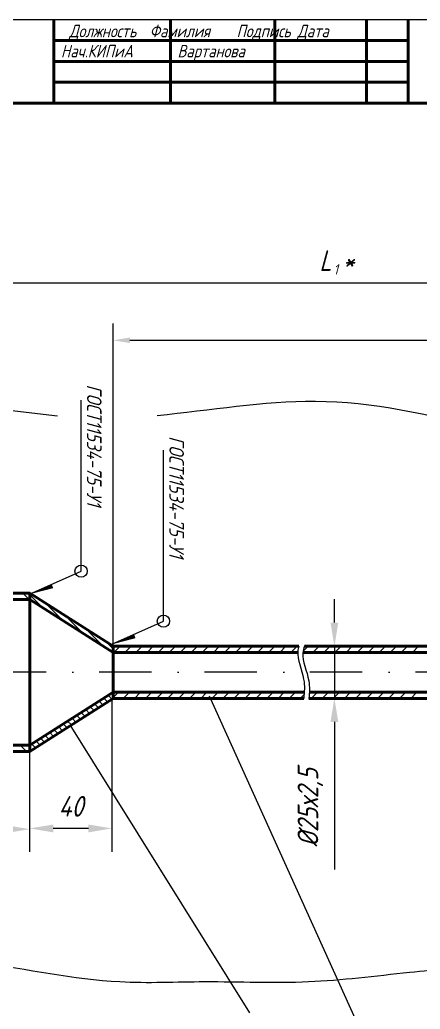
# Model space of a CAD drawing. Header units: inches. Extents: x 5611 to 9158, y -1675 to 1870.
# Drawn here: x 8799.1 to 8867, y -1294.7 to -1126.8 of the extents above; entities that cross this region are included whole.
import ezdxf

# ---------------------------------------------------------------- set-up
doc = ezdxf.new("R2010")
doc.units = ezdxf.units.IN
doc.header["$LTSCALE"] = 0.7
doc.header["$MEASUREMENT"] = 0
doc.linetypes.add('DASHDOT', pattern=[25.4, 12.7, -6.35, 0, -6.35])
doc.styles.get("Standard").update_dxf_attribs({"font": 'romand.shx', "width": 0.8, "oblique": 15, "height": 3.5})
doc.dimstyles.get("Standard").update_dxf_attribs({"dimtxt": 3.5, "dimasz": 4, "dimexe": 4, "dimexo": 0, "dimgap": 2, "dimtad": 1, "dimdec": 0, "dimdsep": 46, "dimtxsty": 'Standard', "dimcen": 0.09, "dimadec": 0, "dimazin": 0, "dimtfac": 1, "dimtdec": 0, "dimtmove": 0, "dimatfit": 3, "dimfxl": 0, "dimtolj": 1, "dimtzin": 0, "dimlwd": 25, "dimlwe": 25, "dimarcsym": 0})

# ---------------------------------------------------------------- blocks, each defined once
blk = doc.blocks.new('*D501')
at = {"color": 0, "linetype": 'Continuous', "lineweight": 25}
for p, q in [((8814.76, -1242.31), (8814.76, -1268.05)), ((8800.79, -1250.92), (8800.79, -1268.05)), ((8810.76, -1264.05), (8804.79, -1264.05))]:
    blk.add_line(p, q, dxfattribs=at)
for points in [[(8804.79, -1263.39), (8804.79, -1264.72), (8800.79, -1264.05)], [(8810.76, -1263.39), (8810.76, -1264.72), (8814.76, -1264.05)]]:
    blk.add_solid(points, dxfattribs=at)
at = {"layer": 'DEFPOINTS', "color": 0, "linetype": 'Continuous', "lineweight": 25}
for p in [(8814.76, -1242.31), (8800.79, -1250.92), (8800.79, -1264.05)]:
    blk.add_point(p, dxfattribs=at)
at = {"color": 0, "linetype": 'Continuous', "lineweight": 25, "insert": (8807.78, -1260.3), "char_height": 3.5, "attachment_point": 5}
blk.add_mtext('\\A1;40', dxfattribs=at)
blk = doc.blocks.new('*D502')
at = {"color": 0, "lineweight": 25}
for p, q in [((8852.48, -1229.14), (8852.48, -1225.14)), ((8847.42, -1233.14), (8856.48, -1233.14)), ((8852.48, -1233.14), (8852.48, -1241.98)), ((8848.16, -1241.98), (8856.48, -1241.98)), ((8852.48, -1245.98), (8852.48, -1271.05))]:
    blk.add_line(p, q, dxfattribs=at)
for points in [[(8851.82, -1229.14), (8853.15, -1229.14), (8852.48, -1233.14)], [(8851.82, -1245.98), (8853.15, -1245.98), (8852.48, -1241.98)]]:
    blk.add_solid(points, dxfattribs=at)
at = {"layer": 'DEFPOINTS', "color": 0, "lineweight": 25}
for p in [(8847.42, -1233.14), (8848.16, -1241.98), (8852.48, -1241.98)]:
    blk.add_point(p, dxfattribs=at)
at = {"color": 0, "lineweight": 25, "insert": (8848.4, -1260.52), "char_height": 3.5, "attachment_point": 5, "rotation": 90}
blk.add_mtext('\\A1;%%C25х2,5', dxfattribs=at)
blk = doc.blocks.new('*D503')
at = {"color": 0, "lineweight": 25}
for p, q in [((8747.79, -1224.13), (8747.79, -1167.46)), ((8957.98, -1235.09), (8957.98, -1167.46)), ((8751.79, -1171.46), (8953.98, -1171.46))]:
    blk.add_line(p, q, dxfattribs=at)
for points in [[(8751.79, -1170.8), (8751.79, -1172.13), (8747.79, -1171.46)], [(8953.98, -1170.8), (8953.98, -1172.13), (8957.98, -1171.46)]]:
    blk.add_solid(points, dxfattribs=at)
at = {"layer": 'DEFPOINTS', "color": 0, "lineweight": 25}
for p in [(8957.98, -1171.46), (8747.79, -1224.13), (8957.98, -1235.09)]:
    blk.add_point(p, dxfattribs=at)
at = {"color": 0, "lineweight": 25, "insert": (8852.89, -1167.71), "char_height": 3.5, "attachment_point": 5}
blk.add_mtext('\\A1;L *', dxfattribs=at)

msp = doc.modelspace()

# ---------------------------------------------------------------- linework, layer by layer
for p, q in [((8988.75, -1126.84), (8691.76, -1126.84)), ((8800.79, -1224.31), (8809.55, -1220.39)), ((8814.76, -1232.81), (8823.52, -1228.88))]:
    msp.add_line(p, q)
at = {"lineweight": 50}
for p, q in [((8804.92, -1126.84), (8804.92, -1140.99)), ((8824.71, -1126.84), (8824.71, -1140.99)), ((8842.39, -1126.84), (8842.39, -1140.99)), ((8857.95, -1126.84), (8857.95, -1140.99)), ((8865.02, -1126.84), (8865.02, -1140.99)), ((8865.02, -1130.38), (8804.92, -1130.38)), ((8865.02, -1133.92), (8804.92, -1133.92)), ((8865.02, -1137.45), (8804.92, -1137.45)), ((8985.21, -1140.99), (8695.3, -1140.99)), ((8846.46, -1233.14), (8814.97, -1233.14)), ((8887.79, -1233.14), (8847.42, -1233.14)), ((8846.25, -1234.2), (8814.97, -1234.2)), ((8887.72, -1234.2), (8847.14, -1234.2)), ((8800.82, -1249.94), (8814.97, -1240.92)), ((8814.97, -1241.98), (8800.82, -1251)), ((8847.38, -1240.92), (8814.97, -1240.92)), ((8847.27, -1241.98), (8814.97, -1241.98)), ((8888.96, -1241.98), (8848.16, -1241.98)), ((8888.74, -1240.92), (8848.25, -1240.92))]:
    msp.add_line(p, q, dxfattribs=at)
at = {"lineweight": 25}
for p, q in [((8814.97, -1233.14), (8814.97, -1178.4)), ((8817.8, -1181.23), (8920.15, -1181.23)), ((8809.55, -1220.39), (8809.55, -1191.38)), ((8823.52, -1228.88), (8823.52, -1199.87)), ((8799.65, -1224.13), (8800.71, -1225.19)), ((8814.97, -1233.14), (8814.97, -1241.98)), ((8814.97, -1233.14), (8814.97, -1241.98)), ((8815.08, -1234.2), (8816.14, -1233.14)), ((8816.96, -1234.2), (8818.02, -1233.14)), ((8818.83, -1234.2), (8819.89, -1233.14)), ((8820.71, -1234.2), (8821.77, -1233.14)), ((8822.58, -1234.2), (8823.64, -1233.14)), ((8824.46, -1234.2), (8825.52, -1233.14)), ((8826.33, -1234.2), (8827.39, -1233.14)), ((8828.21, -1234.2), (8829.27, -1233.14)), ((8830.08, -1234.2), (8831.14, -1233.14)), ((8831.96, -1234.2), (8833.02, -1233.14)), ((8833.83, -1234.2), (8834.89, -1233.14)), ((8835.71, -1234.2), (8836.77, -1233.14)), ((8837.58, -1234.2), (8838.64, -1233.14)), ((8839.46, -1234.2), (8840.52, -1233.14)), ((8841.33, -1234.2), (8842.39, -1233.14)), ((8843.21, -1234.2), (8844.27, -1233.14)), ((8845.08, -1234.2), (8846.14, -1233.14)), ((8847.17, -1233.99), (8848.02, -1233.14)), ((8848.83, -1234.2), (8849.89, -1233.14)), ((8850.71, -1234.2), (8851.77, -1233.14)), ((8852.58, -1234.2), (8853.64, -1233.14)), ((8854.46, -1234.2), (8855.52, -1233.14)), ((8856.33, -1234.2), (8857.39, -1233.14)), ((8858.21, -1234.2), (8859.27, -1233.14)), ((8860.08, -1234.2), (8861.14, -1233.14)), ((8861.96, -1234.2), (8863.02, -1233.14)), ((8863.83, -1234.2), (8864.89, -1233.14)), ((8865.71, -1234.2), (8866.77, -1233.14)), ((8814.97, -1241.82), (8815.86, -1240.92)), ((8816.68, -1241.98), (8817.74, -1240.92)), ((8818.55, -1241.98), (8819.61, -1240.92)), ((8820.43, -1241.98), (8821.49, -1240.92)), ((8822.3, -1241.98), (8823.36, -1240.92)), ((8824.18, -1241.98), (8825.24, -1240.92)), ((8826.05, -1241.98), (8827.11, -1240.92)), ((8827.93, -1241.98), (8828.99, -1240.92)), ((8829.8, -1241.98), (8830.86, -1240.92)), ((8831.22, -1241.58), (8855.98, -1296.36)), ((8831.68, -1241.98), (8832.74, -1240.92)), ((8833.55, -1241.98), (8834.61, -1240.92)), ((8835.43, -1241.98), (8836.49, -1240.92)), ((8837.3, -1241.98), (8838.36, -1240.92)), ((8839.18, -1241.98), (8840.24, -1240.92)), ((8841.05, -1241.98), (8842.11, -1240.92)), ((8842.93, -1241.98), (8843.99, -1240.92)), ((8844.8, -1241.98), (8845.86, -1240.92)), ((8846.68, -1241.98), (8847.34, -1241.32)), ((8848.55, -1241.98), (8849.61, -1240.92)), ((8850.43, -1241.98), (8851.49, -1240.92)), ((8852.3, -1241.98), (8853.36, -1240.92)), ((8854.18, -1241.98), (8855.24, -1240.92)), ((8856.05, -1241.98), (8857.11, -1240.92)), ((8857.93, -1241.98), (8858.99, -1240.92)), ((8859.8, -1241.98), (8860.86, -1240.92)), ((8861.68, -1241.98), (8862.74, -1240.92)), ((8863.55, -1241.98), (8864.61, -1240.92)), ((8865.43, -1241.98), (8866.49, -1240.92)), ((8807.6, -1246.5), (8838.1, -1295.32)), ((8799.21, -1249.94), (8800.27, -1251)), ((8800.82, -1251), (8800.82, -1249.94))]:
    msp.add_line(p, q, dxfattribs=at)
at = {"color": 0, "linetype": 'Continuous', "lineweight": 50}
for p, q in [((8800.82, -1224.13), (8747.79, -1224.13)), ((8800.82, -1225.19), (8747.79, -1225.19)), ((8800.82, -1224.13), (8800.82, -1251)), ((8814.97, -1233.14), (8800.82, -1224.13)), ((8814.97, -1234.2), (8800.82, -1225.19)), ((8814.97, -1233.14), (8814.97, -1241.98)), ((8800.82, -1249.94), (8747.79, -1249.94)), ((8800.82, -1251), (8747.79, -1251))]:
    msp.add_line(p, q, dxfattribs=at)
at = {"color": 0, "linetype": 'Continuous', "lineweight": 25}
for p, q in [((8800.82, -1224.43), (8802.92, -1226.53)), ((8803.44, -1225.8), (8806.37, -1228.72)), ((8806.89, -1228), (8809.82, -1230.92)), ((8810.34, -1230.19), (8813.27, -1233.12)), ((8813.79, -1232.39), (8814.97, -1233.57)), ((8813.35, -1241.95), (8814, -1242.6)), ((8814.11, -1241.47), (8814.76, -1242.11)), ((8814.88, -1240.98), (8814.97, -1241.07)), ((8810.3, -1243.9), (8810.94, -1244.55)), ((8811.06, -1243.41), (8811.71, -1244.06)), ((8811.82, -1242.93), (8812.47, -1243.57)), ((8812.59, -1242.44), (8813.23, -1243.09)), ((8808.01, -1245.36), (8808.65, -1246.01)), ((8808.77, -1244.87), (8809.42, -1245.52)), ((8809.53, -1244.39), (8810.18, -1245.03)), ((8804.91, -1247.26), (8805.6, -1247.95)), ((8805.72, -1246.82), (8806.36, -1247.47)), ((8806.48, -1246.33), (8807.13, -1246.98)), ((8807.24, -1245.85), (8807.89, -1246.49)), ((8802.67, -1248.77), (8803.31, -1249.41)), ((8803.43, -1248.28), (8804.07, -1248.93)), ((8804.19, -1247.79), (8804.84, -1248.44)), ((8800.82, -1250.68), (8801.02, -1250.87)), ((8801.14, -1249.74), (8801.79, -1250.39)), ((8801.9, -1249.26), (8802.55, -1249.91))]:
    msp.add_line(p, q, dxfattribs=at)
at = {"linetype": 'DASHDOT', "lineweight": 25}
msp.add_line((8964.5, -1237.56), (8742.7, -1237.56), dxfattribs=at)
for points in [[(8800.79, -1224.31, 0, 0.696, 0), (8804.67, -1222.95, 0.696, 0.696, 0)], [(8814.76, -1232.81, 0, 0.696, 0), (8818.63, -1231.44, 0.696, 0.696, 0)]]:
    msp.add_lwpolyline(points, format="xyseb")
for centre in [(8809.52, -1220.4), (8823.48, -1228.89)]:
    msp.add_circle(centre, 1.04)
at = {"lineweight": 25}
for points, knots in [([(8805.52, -1194.08), (8797.78, -1193.31), (8781.55, -1190.12), (8763.27, -1203.22), (8744.63, -1208.14), (8737.68, -1221.27), (8735.78, -1234.83), (8733.89, -1250.55), (8737.44, -1265.93), (8744.15, -1280.76), (8758.61, -1282.8), (8774.16, -1285.42), (8793.68, -1286.35), (8812.9, -1290.69), (8831.53, -1289.79), (8848.09, -1290.56), (8863.39, -1288.53), (8874.11, -1287.61), (8878.22, -1287.67)], [114.26847, 114.26847, 114.26847, 114.26847, 146.434303, 181.642666, 204.918315, 224.715235, 239.699045, 263.529101, 290.723109, 307.220545, 327.434206, 346.872428, 375.857611, 409.535043, 429.897434, 454.784805, 479.211681, 496.978941, 496.978941, 496.978941, 496.978941]), ([(8878.22, -1196.38), (8868.59, -1193.83), (8850.07, -1189.73), (8831.45, -1193.18), (8822.4, -1194.02)], [10.734883, 10.734883, 10.734883, 10.734883, 52.363062, 90.687295, 90.687295, 90.687295, 90.687295]), ([(8846.46, -1233.14), (8846.36, -1233.43), (8845.96, -1234.99), (8847.53, -1238.23), (8847.41, -1240.92), (8847.27, -1241.98)], [25.053038, 25.053038, 25.053038, 25.053038, 28.057536, 41.748606, 50.853171, 50.853171, 50.853171, 50.853171]), ([(8847.42, -1233.14), (8847.28, -1233.53), (8846.76, -1235.15), (8848.35, -1238.41), (8848.28, -1241.01), (8848.16, -1241.98)], [24.04626, 24.04626, 24.04626, 24.04626, 28.057536, 41.748606, 50.035088, 50.035088, 50.035088, 50.035088])]:
    msp.add_open_spline(points, degree=3, knots=knots, dxfattribs=at)
msp.add_solid([(8817.8, -1180.76), (8817.8, -1181.7), (8814.97, -1181.23)], dxfattribs=at)
at = {"color": 0, "linetype": 'Continuous', "lineweight": 25}
msp.add_solid([(8797.99, -1263.71), (8797.99, -1264.65), (8800.82, -1264.18)], dxfattribs=at)

# ---------------------------------------------------------------- texts
at = {"lineweight": 25, "attachment_point": 1}
for s, insert, char_height, width in [('Должность  Фамилия    Подпись Дата', (8807.5, -1127.69), 2.1213, 60.2544), ('Нач.КИПиА', (8806.1, -1131.1), 2.121, 47.1264), ('Вартанова', (8825.87, -1131.1), 2.121, 44.0087), ('1', (8852.35, -1168.31), 1.77, 4.8256)]:
    msp.add_mtext(s, dxfattribs=dict(at, insert=insert, char_height=char_height, width=width))
at = {"lineweight": 25, "char_height": 2.4748, "width": 27.4451, "attachment_point": 1, "rotation": 270}
for insert in [(8812.99, -1188.73), (8826.96, -1197.49)]:
    msp.add_mtext('ГОСТ11534-75-У1', dxfattribs=dict(at, insert=insert))

# ---------------------------------------------------------------- dimensions: what is measured, and where the dimension line sits
at = {"lineweight": 25}
dim = msp.add_linear_dim(base=(8957.98, -1171.46), p1=(8747.79, -1224.13), p2=(8957.98, -1235.09), text='L *', dimstyle='Standard', dxfattribs=at)
dim.commit()
dim.dimension.update_dxf_attribs({"geometry": '*D503', "text_midpoint": (8852.89, -1167.71)})
dim = msp.add_linear_dim(base=(8852.48, -1241.98), p1=(8847.42, -1233.14), p2=(8848.16, -1241.98), angle=270, text='%%C25х2,5', dimstyle='Standard', dxfattribs=at)
dim.commit()
dim.dimension.update_dxf_attribs({"geometry": '*D502', "text_midpoint": (8848.4, -1260.52)})
at = {"color": 0, "linetype": 'Continuous', "lineweight": 25}
dim = msp.add_linear_dim(base=(8800.79, -1264.05), p1=(8814.76, -1242.31), p2=(8800.79, -1250.92), text='40', dimstyle='Standard', override={"dimscale": 1}, dxfattribs=at)
dim.commit()
dim.dimension.update_dxf_attribs({"geometry": '*D501', "text_midpoint": (8807.78, -1260.3)})

doc.saveas('drawing.dxf')
